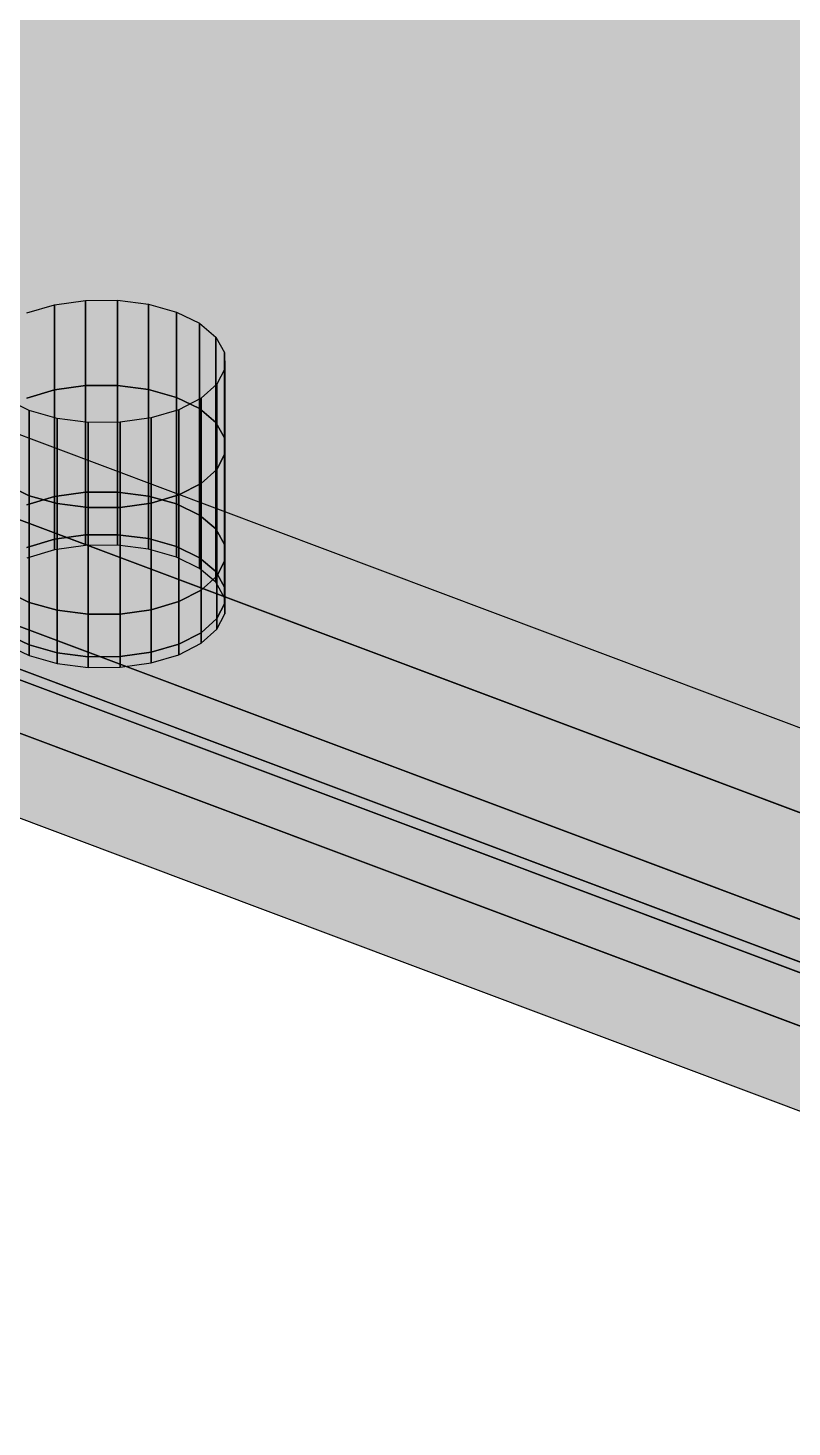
# Model space of a CAD drawing. Header units: millimetres. Extents: x 50 to 612415, y 2 to 4150.
# Drawn here: x 482381.7 to 482430.9, y 2358.4 to 2448.3 of the extents above; entities that cross this region are included whole.
import ezdxf

# ---------------------------------------------------------------- set-up
doc = ezdxf.new("R2010")
doc.units = ezdxf.units.MM
doc.layers.add('HATCH', color=8, linetype='Continuous', lineweight=9)
doc.layers.add('OUTLINE', color=7, linetype='Continuous', lineweight=25)

msp = doc.modelspace()

# ---------------------------------------------------------------- hatches: boundary and pattern name
at = {"layer": 'HATCH', "true_color": 0xccae87}
for points in [[(482299.062, 2723.722), (482298.283, 2725.114), (482394.374, 2427.428)], [(482298.283, 2725.114), (482315.568, 2446.764), (482389.491, 2430.539)], [(482298.283, 2725.114), (482389.491, 2430.539), (482391.29, 2430.032)], [(482298.283, 2725.114), (482391.29, 2430.032), (482392.766, 2429.311)], [(482298.283, 2725.114), (482392.766, 2429.311), (482393.817, 2428.422)], [(482298.283, 2725.114), (482393.817, 2428.422), (482394.374, 2427.428)], [(482299.062, 2723.722), (482394.374, 2427.428), (482641.797, 2336.092)], [(482394.374, 2421.95), (482298.283, 2719.636), (482299.062, 2718.244)], [(482389.491, 2425.06), (482315.568, 2441.286), (482298.283, 2719.636)], [(482391.29, 2424.554), (482389.491, 2425.06), (482298.283, 2719.636)], [(482392.766, 2423.832), (482391.29, 2424.554), (482298.283, 2719.636)], [(482393.817, 2422.944), (482392.766, 2423.832), (482298.283, 2719.636)], [(482394.374, 2421.95), (482393.817, 2422.944), (482298.283, 2719.636)], [(482641.797, 2330.614), (482394.374, 2421.95), (482299.062, 2718.244)], [(482663.869, 2507.865), (482315.568, 2441.286), (482389.491, 2425.06)], [(482663.869, 2507.865), (482389.491, 2425.06), (482391.29, 2424.554)], [(482663.869, 2507.865), (482391.29, 2424.554), (482392.766, 2423.832)], [(482663.869, 2507.865), (482392.766, 2423.832), (482393.817, 2422.944)], [(482663.869, 2507.865), (482393.817, 2422.944), (482394.374, 2421.95)], [(482663.869, 2507.865), (482394.396, 2420.918), (482393.884, 2419.918)], [(482663.869, 2507.865), (482393.884, 2419.918), (482641.797, 2330.614)], [(482663.869, 2507.865), (482394.374, 2421.95), (482394.396, 2420.918)], [(482663.869, 2501.017), (482068.857, 2467.649), (482315.568, 2434.438)], [(482315.568, 2434.438), (482068.857, 2467.649), (482663.869, 2501.017)], [(482663.869, 2501.017), (482315.568, 2434.438), (482389.491, 2418.212)], [(482389.491, 2418.212), (482315.568, 2434.438), (482663.869, 2501.017)], [(482663.869, 2501.017), (482389.491, 2418.212), (482391.29, 2417.706)], [(482391.29, 2417.706), (482389.491, 2418.212), (482663.869, 2501.017)], [(482663.869, 2501.017), (482391.29, 2417.706), (482392.766, 2416.984)], [(482392.766, 2416.984), (482391.29, 2417.706), (482663.869, 2501.017)], [(482663.869, 2501.017), (482392.766, 2416.984), (482393.817, 2416.096)], [(482393.817, 2416.096), (482392.766, 2416.984), (482663.869, 2501.017)], [(482663.869, 2501.017), (482393.817, 2416.096), (482394.374, 2415.102)], [(482394.374, 2415.102), (482393.817, 2416.096), (482663.869, 2501.017)], [(482663.869, 2501.017), (482394.396, 2414.07), (482393.884, 2413.07)], [(482393.884, 2413.07), (482394.396, 2414.07), (482663.869, 2501.017)], [(482663.869, 2501.017), (482393.884, 2413.07), (482641.797, 2323.766)], [(482641.797, 2323.766), (482393.884, 2413.07), (482663.869, 2501.017)], [(482663.869, 2501.017), (482394.374, 2415.102), (482394.396, 2414.07)], [(482394.396, 2414.07), (482394.374, 2415.102), (482663.869, 2501.017)], [(482664.381, 2499.278), (482068.857, 2464.91), (482315.568, 2431.699)], [(482664.381, 2498.593), (482068.857, 2464.225), (482315.568, 2431.014)], [(482315.568, 2431.014), (482068.857, 2464.225), (482664.381, 2498.593)], [(482664.381, 2499.278), (482315.568, 2431.699), (482389.491, 2415.473)], [(482663.869, 2497.593), (482664.381, 2498.593), (482315.568, 2431.014)], [(482389.491, 2414.788), (482315.568, 2431.014), (482664.381, 2498.593)], [(482664.381, 2499.278), (482389.491, 2415.473), (482391.29, 2414.967)], [(482391.29, 2414.282), (482389.491, 2414.788), (482664.381, 2498.593)], [(482664.381, 2499.278), (482391.29, 2414.967), (482392.766, 2414.245)], [(482392.766, 2413.56), (482391.29, 2414.282), (482664.381, 2498.593)], [(482664.381, 2499.278), (482392.766, 2414.245), (482393.817, 2413.357)], [(482393.817, 2412.672), (482392.766, 2413.56), (482664.381, 2498.593)], [(482664.381, 2499.278), (482393.817, 2413.357), (482394.374, 2412.363)], [(482394.374, 2411.678), (482393.817, 2412.672), (482664.381, 2498.593)], [(482663.869, 2498.278), (482664.381, 2499.278), (482393.884, 2410.331)], [(482664.381, 2499.278), (482394.396, 2411.331), (482393.884, 2410.331)], [(482393.884, 2409.646), (482664.381, 2498.593), (482663.869, 2497.593)], [(482393.884, 2409.646), (482394.396, 2410.646), (482664.381, 2498.593)], [(482664.381, 2499.278), (482394.374, 2412.363), (482394.396, 2411.331)], [(482394.396, 2410.646), (482394.374, 2411.678), (482664.381, 2498.593)], [(482315.568, 2431.699), (482068.857, 2464.91), (482663.869, 2498.278)], [(482389.491, 2415.473), (482315.568, 2431.699), (482663.869, 2498.278)], [(482391.29, 2414.967), (482389.491, 2415.473), (482663.869, 2498.278)], [(482392.766, 2414.245), (482391.29, 2414.967), (482663.869, 2498.278)], [(482393.817, 2413.357), (482392.766, 2414.245), (482663.869, 2498.278)], [(482394.374, 2412.363), (482393.817, 2413.357), (482663.869, 2498.278)], [(482393.884, 2410.331), (482394.396, 2411.331), (482663.869, 2498.278)], [(482663.869, 2498.278), (482393.884, 2410.331), (482641.797, 2321.026)], [(482641.797, 2321.026), (482393.884, 2410.331), (482663.869, 2498.278)], [(482394.396, 2411.331), (482394.374, 2412.363), (482663.869, 2498.278)], [(482663.891, 2496.561), (482663.869, 2497.593), (482315.568, 2431.014)], [(482641.797, 2320.342), (482393.884, 2409.646), (482663.869, 2497.593)], [(482663.891, 2496.561), (482315.568, 2431.014), (482695.125, 2288.68)], [(482664.381, 2495.169), (482068.857, 2460.801), (482315.568, 2427.59)], [(482315.568, 2427.59), (482068.857, 2460.801), (482664.381, 2495.169)], [(482663.869, 2494.169), (482664.381, 2495.169), (482315.568, 2427.59)], [(482315.568, 2427.59), (482664.381, 2495.169), (482663.869, 2494.169)], [(482663.891, 2493.137), (482663.869, 2494.169), (482315.568, 2427.59)], [(482315.568, 2427.59), (482663.869, 2494.169), (482663.891, 2493.137)], [(482663.891, 2493.137), (482315.568, 2427.59), (482695.125, 2285.256)], [(482695.125, 2285.256), (482315.568, 2427.59), (482663.891, 2493.137)], [(482315.568, 2422.112), (482068.857, 2455.323), (482664.381, 2489.69)], [(482315.568, 2422.112), (482664.381, 2489.69), (482663.869, 2488.691)], [(482315.568, 2422.112), (482663.869, 2488.691), (482663.891, 2487.659)], [(482695.125, 2279.778), (482315.568, 2422.112), (482663.891, 2487.659)], [(482315.568, 2446.764), (482385.427, 2430.783), (482387.491, 2430.795)], [(482315.568, 2446.764), (482387.491, 2430.795), (482389.491, 2430.539)], [(482315.568, 2446.764), (482383.439, 2430.505), (482385.427, 2430.783)], [(482315.568, 2446.764), (482381.663, 2429.979), (482383.439, 2430.505)], [(482381.801, 2423.706), (482380.325, 2424.428), (482315.568, 2446.764)], [(482381.801, 2423.706), (482315.568, 2446.764), (482695.125, 2304.431)], [(482387.491, 2425.316), (482385.427, 2425.305), (482315.568, 2441.286)], [(482315.568, 2441.286), (482385.427, 2425.305), (482387.491, 2425.316)], [(482315.568, 2441.286), (482387.491, 2425.316), (482389.491, 2425.06)], [(482389.491, 2425.06), (482387.491, 2425.316), (482315.568, 2441.286)], [(482315.568, 2441.286), (482383.439, 2425.027), (482385.427, 2425.305)], [(482385.427, 2425.305), (482383.439, 2425.027), (482315.568, 2441.286)], [(482315.568, 2441.286), (482381.663, 2424.501), (482383.439, 2425.027)], [(482383.439, 2425.027), (482381.663, 2424.501), (482315.568, 2441.286)], [(482381.801, 2418.228), (482380.325, 2418.95), (482315.568, 2441.286)], [(482315.568, 2441.286), (482380.325, 2418.95), (482381.801, 2418.228)], [(482381.801, 2418.228), (482315.568, 2441.286), (482695.125, 2298.952)], [(482695.125, 2298.952), (482315.568, 2441.286), (482381.801, 2418.228)], [(482387.491, 2418.468), (482385.427, 2418.457), (482315.568, 2434.438)], [(482315.568, 2434.438), (482385.427, 2418.457), (482387.491, 2418.468)], [(482315.568, 2434.438), (482387.491, 2418.468), (482389.491, 2418.212)], [(482389.491, 2418.212), (482387.491, 2418.468), (482315.568, 2434.438)], [(482315.568, 2434.438), (482383.439, 2418.179), (482385.427, 2418.457)], [(482385.427, 2418.457), (482383.439, 2418.179), (482315.568, 2434.438)], [(482315.568, 2434.438), (482381.663, 2417.653), (482383.439, 2418.179)], [(482383.439, 2418.179), (482381.663, 2417.653), (482315.568, 2434.438)], [(482315.568, 2434.438), (482380.325, 2412.102), (482381.801, 2411.38)], [(482381.801, 2411.38), (482380.325, 2412.102), (482315.568, 2434.438)], [(482381.801, 2411.38), (482315.568, 2434.438), (482695.125, 2292.104)], [(482695.125, 2292.104), (482315.568, 2434.438), (482381.801, 2411.38)], [(482387.491, 2415.729), (482385.427, 2415.718), (482315.568, 2431.699)], [(482315.568, 2431.699), (482385.427, 2415.718), (482387.491, 2415.729)], [(482315.568, 2431.699), (482387.491, 2415.729), (482389.491, 2415.473)], [(482389.491, 2415.473), (482387.491, 2415.729), (482315.568, 2431.699)], [(482315.568, 2431.699), (482383.439, 2415.44), (482385.427, 2415.718)], [(482385.427, 2415.718), (482383.439, 2415.44), (482315.568, 2431.699)], [(482315.568, 2431.699), (482381.663, 2414.914), (482383.439, 2415.44)], [(482383.439, 2415.44), (482381.663, 2414.914), (482315.568, 2431.699)], [(482315.568, 2431.699), (482380.325, 2409.362), (482381.801, 2408.641)], [(482381.801, 2408.641), (482380.325, 2409.362), (482315.568, 2431.699)], [(482381.801, 2408.641), (482315.568, 2431.699), (482695.125, 2289.365)], [(482695.125, 2289.365), (482315.568, 2431.699), (482381.801, 2408.641)], [(482387.491, 2415.044), (482385.427, 2415.033), (482315.568, 2431.014)], [(482389.491, 2414.788), (482387.491, 2415.044), (482315.568, 2431.014)], [(482385.427, 2415.033), (482383.439, 2414.755), (482315.568, 2431.014)], [(482383.439, 2414.755), (482381.663, 2414.229), (482315.568, 2431.014)], [(482315.568, 2431.014), (482380.325, 2408.678), (482381.801, 2407.956)], [(482695.125, 2288.68), (482315.568, 2431.014), (482381.801, 2407.956)], [(482394.374, 2427.428), (482394.396, 2426.396), (482641.797, 2336.092)], [(482394.396, 2426.396), (482393.884, 2425.397), (482641.797, 2336.092)], [(482393.884, 2425.397), (482392.872, 2424.497), (482630.727, 2335.301)], [(482393.884, 2425.397), (482635.935, 2336.843), (482637.999, 2336.854)], [(482393.884, 2425.397), (482637.999, 2336.854), (482639.999, 2336.598)], [(482393.884, 2425.397), (482633.947, 2336.565), (482635.935, 2336.843)], [(482393.884, 2425.397), (482639.999, 2336.598), (482641.797, 2336.092)], [(482393.884, 2425.397), (482632.171, 2336.039), (482633.947, 2336.565)], [(482393.884, 2425.397), (482630.727, 2335.301), (482632.171, 2336.039)], [(482629.715, 2334.402), (482392.872, 2424.497), (482391.428, 2423.759)], [(482629.715, 2334.402), (482630.727, 2335.301), (482392.872, 2424.497)], [(482629.715, 2334.402), (482383.6, 2423.2), (482381.801, 2423.706)], [(482629.202, 2333.402), (482629.715, 2334.402), (482381.801, 2423.706)], [(482629.225, 2332.37), (482629.202, 2333.402), (482381.801, 2423.706)], [(482629.781, 2331.376), (482629.225, 2332.37), (482381.801, 2423.706)], [(482630.833, 2330.488), (482629.781, 2331.376), (482381.801, 2423.706)], [(482632.309, 2329.766), (482630.833, 2330.488), (482381.801, 2423.706)], [(482381.801, 2423.706), (482695.125, 2304.431), (483327.72, 2067.208)], [(482632.309, 2329.766), (482381.801, 2423.706), (483707.276, 1924.874)], [(482381.801, 2423.706), (483327.72, 2067.208), (483707.276, 1924.874)], [(482629.715, 2334.402), (482385.6, 2422.944), (482383.6, 2423.2)], [(482629.715, 2334.402), (482389.652, 2423.233), (482387.664, 2422.955)], [(482629.715, 2334.402), (482391.428, 2423.759), (482389.652, 2423.233)], [(482629.715, 2334.402), (482387.664, 2422.955), (482385.6, 2422.944)], [(482641.797, 2330.614), (482394.396, 2420.918), (482394.374, 2421.95)], [(482641.797, 2330.614), (482393.884, 2419.918), (482394.396, 2420.918)], [(482393.884, 2419.918), (482392.872, 2419.019), (482630.727, 2329.823)], [(482630.727, 2329.823), (482392.872, 2419.019), (482393.884, 2419.918)], [(482637.999, 2331.376), (482635.935, 2331.365), (482393.884, 2419.918)], [(482393.884, 2419.918), (482635.935, 2331.365), (482637.999, 2331.376)], [(482639.999, 2331.12), (482637.999, 2331.376), (482393.884, 2419.918)], [(482393.884, 2419.918), (482637.999, 2331.376), (482639.999, 2331.12)], [(482635.935, 2331.365), (482633.947, 2331.087), (482393.884, 2419.918)], [(482393.884, 2419.918), (482633.947, 2331.087), (482635.935, 2331.365)], [(482641.797, 2330.614), (482639.999, 2331.12), (482393.884, 2419.918)], [(482393.884, 2419.918), (482639.999, 2331.12), (482641.797, 2330.614)], [(482393.884, 2419.918), (482632.171, 2330.561), (482633.947, 2331.087)], [(482633.947, 2331.087), (482632.171, 2330.561), (482393.884, 2419.918)], [(482393.884, 2419.918), (482630.727, 2329.823), (482632.171, 2330.561)], [(482632.171, 2330.561), (482630.727, 2329.823), (482393.884, 2419.918)], [(482629.715, 2328.923), (482392.872, 2419.019), (482391.428, 2418.281)], [(482391.428, 2418.281), (482392.872, 2419.019), (482629.715, 2328.923)], [(482629.715, 2328.923), (482630.727, 2329.823), (482392.872, 2419.019)], [(482392.872, 2419.019), (482630.727, 2329.823), (482629.715, 2328.923)], [(482629.715, 2328.923), (482383.6, 2417.722), (482381.801, 2418.228)], [(482381.801, 2418.228), (482383.6, 2417.722), (482629.715, 2328.923)], [(482629.202, 2327.924), (482629.715, 2328.923), (482381.801, 2418.228)], [(482381.801, 2418.228), (482629.715, 2328.923), (482629.202, 2327.924)], [(482629.225, 2326.892), (482629.202, 2327.924), (482381.801, 2418.228)], [(482381.801, 2418.228), (482629.202, 2327.924), (482629.225, 2326.892)], [(482629.781, 2325.898), (482629.225, 2326.892), (482381.801, 2418.228)], [(482381.801, 2418.228), (482629.225, 2326.892), (482629.781, 2325.898)], [(482630.833, 2325.009), (482629.781, 2325.898), (482381.801, 2418.228)], [(482381.801, 2418.228), (482629.781, 2325.898), (482630.833, 2325.009)], [(482632.309, 2324.288), (482630.833, 2325.009), (482381.801, 2418.228)], [(482381.801, 2418.228), (482630.833, 2325.009), (482632.309, 2324.288)], [(482381.801, 2418.228), (482695.125, 2298.952), (483327.72, 2061.729)], [(483327.72, 2061.729), (482695.125, 2298.952), (482381.801, 2418.228)], [(482632.309, 2324.288), (482381.801, 2418.228), (483707.276, 1919.396)], [(483707.276, 1919.396), (482381.801, 2418.228), (482632.309, 2324.288)], [(482381.801, 2418.228), (483327.72, 2061.729), (483707.276, 1919.396)], [(483707.276, 1919.396), (483327.72, 2061.729), (482381.801, 2418.228)], [(482629.715, 2328.923), (482385.6, 2417.466), (482383.6, 2417.722)], [(482383.6, 2417.722), (482385.6, 2417.466), (482629.715, 2328.923)], [(482387.664, 2417.477), (482389.652, 2417.755), (482629.715, 2328.923)], [(482629.715, 2328.923), (482389.652, 2417.755), (482387.664, 2417.477)], [(482629.715, 2328.923), (482391.428, 2418.281), (482389.652, 2417.755)], [(482389.652, 2417.755), (482391.428, 2418.281), (482629.715, 2328.923)], [(482629.715, 2328.923), (482387.664, 2417.477), (482385.6, 2417.466)], [(482385.6, 2417.466), (482387.664, 2417.477), (482629.715, 2328.923)], [(482393.884, 2413.07), (482392.872, 2412.171), (482630.727, 2322.975)], [(482630.727, 2322.975), (482392.872, 2412.171), (482393.884, 2413.07)], [(482637.999, 2324.528), (482635.935, 2324.517), (482393.884, 2413.07)], [(482393.884, 2413.07), (482635.935, 2324.517), (482637.999, 2324.528)], [(482639.999, 2324.272), (482637.999, 2324.528), (482393.884, 2413.07)], [(482393.884, 2413.07), (482637.999, 2324.528), (482639.999, 2324.272)], [(482635.935, 2324.517), (482633.947, 2324.239), (482393.884, 2413.07)], [(482393.884, 2413.07), (482633.947, 2324.239), (482635.935, 2324.517)], [(482641.797, 2323.766), (482639.999, 2324.272), (482393.884, 2413.07)], [(482393.884, 2413.07), (482639.999, 2324.272), (482641.797, 2323.766)], [(482393.884, 2413.07), (482632.171, 2323.713), (482633.947, 2324.239)], [(482633.947, 2324.239), (482632.171, 2323.713), (482393.884, 2413.07)], [(482393.884, 2413.07), (482630.727, 2322.975), (482632.171, 2323.713)], [(482632.171, 2323.713), (482630.727, 2322.975), (482393.884, 2413.07)], [(482629.715, 2322.075), (482383.6, 2410.874), (482381.801, 2411.38)], [(482381.801, 2411.38), (482383.6, 2410.874), (482629.715, 2322.075)], [(482629.202, 2321.076), (482629.715, 2322.075), (482381.801, 2411.38)], [(482381.801, 2411.38), (482629.715, 2322.075), (482629.202, 2321.076)], [(482629.225, 2320.043), (482629.202, 2321.076), (482381.801, 2411.38)], [(482381.801, 2411.38), (482629.202, 2321.076), (482629.225, 2320.043)], [(482629.781, 2319.05), (482629.225, 2320.043), (482381.801, 2411.38)], [(482381.801, 2411.38), (482629.225, 2320.043), (482629.781, 2319.05)], [(482630.833, 2318.161), (482629.781, 2319.05), (482381.801, 2411.38)], [(482381.801, 2411.38), (482629.781, 2319.05), (482630.833, 2318.161)], [(482632.309, 2317.44), (482630.833, 2318.161), (482381.801, 2411.38)], [(482381.801, 2411.38), (482630.833, 2318.161), (482632.309, 2317.44)], [(482381.801, 2411.38), (482695.125, 2292.104), (483327.72, 2054.881)], [(483327.72, 2054.881), (482695.125, 2292.104), (482381.801, 2411.38)], [(482632.309, 2317.44), (482381.801, 2411.38), (483707.276, 1912.548)], [(483707.276, 1912.548), (482381.801, 2411.38), (482632.309, 2317.44)], [(482381.801, 2411.38), (483327.72, 2054.881), (483707.276, 1912.548)], [(483707.276, 1912.548), (483327.72, 2054.881), (482381.801, 2411.38)], [(482629.715, 2322.075), (482391.428, 2411.433), (482389.652, 2410.907)], [(482389.652, 2410.907), (482391.428, 2411.433), (482629.715, 2322.075)], [(482629.715, 2322.075), (482392.872, 2412.171), (482391.428, 2411.433)], [(482391.428, 2411.433), (482392.872, 2412.171), (482629.715, 2322.075)], [(482629.715, 2322.075), (482630.727, 2322.975), (482392.872, 2412.171)], [(482392.872, 2412.171), (482630.727, 2322.975), (482629.715, 2322.075)], [(482629.715, 2322.075), (482385.6, 2410.618), (482383.6, 2410.874)], [(482383.6, 2410.874), (482385.6, 2410.618), (482629.715, 2322.075)], [(482629.715, 2322.075), (482387.664, 2410.629), (482385.6, 2410.618)], [(482385.6, 2410.618), (482387.664, 2410.629), (482629.715, 2322.075)], [(482387.664, 2410.629), (482389.652, 2410.907), (482629.715, 2322.075)], [(482629.715, 2322.075), (482389.652, 2410.907), (482387.664, 2410.629)], [(482393.884, 2410.331), (482392.872, 2409.431), (482630.727, 2320.236)], [(482630.727, 2320.236), (482392.872, 2409.431), (482393.884, 2410.331)], [(482630.727, 2319.551), (482392.872, 2408.747), (482393.884, 2409.646)], [(482637.999, 2321.789), (482635.935, 2321.777), (482393.884, 2410.331)], [(482393.884, 2410.331), (482635.935, 2321.777), (482637.999, 2321.789)], [(482639.999, 2321.533), (482637.999, 2321.789), (482393.884, 2410.331)], [(482393.884, 2410.331), (482637.999, 2321.789), (482639.999, 2321.533)], [(482635.935, 2321.777), (482633.947, 2321.499), (482393.884, 2410.331)], [(482393.884, 2410.331), (482633.947, 2321.499), (482635.935, 2321.777)], [(482641.797, 2321.026), (482639.999, 2321.533), (482393.884, 2410.331)], [(482393.884, 2410.331), (482639.999, 2321.533), (482641.797, 2321.026)], [(482393.884, 2410.331), (482632.171, 2320.973), (482633.947, 2321.499)], [(482633.947, 2321.499), (482632.171, 2320.973), (482393.884, 2410.331)], [(482393.884, 2410.331), (482630.727, 2320.236), (482632.171, 2320.973)], [(482632.171, 2320.973), (482630.727, 2320.236), (482393.884, 2410.331)], [(482637.999, 2321.104), (482635.935, 2321.093), (482393.884, 2409.646)], [(482639.999, 2320.848), (482637.999, 2321.104), (482393.884, 2409.646)], [(482635.935, 2321.093), (482633.947, 2320.814), (482393.884, 2409.646)], [(482641.797, 2320.342), (482639.999, 2320.848), (482393.884, 2409.646)], [(482633.947, 2320.814), (482632.171, 2320.289), (482393.884, 2409.646)], [(482632.171, 2320.289), (482630.727, 2319.551), (482393.884, 2409.646)], [(482629.715, 2319.336), (482391.428, 2408.694), (482389.652, 2408.168)], [(482389.652, 2408.168), (482391.428, 2408.694), (482629.715, 2319.336)], [(482629.715, 2319.336), (482392.872, 2409.431), (482391.428, 2408.694)], [(482391.428, 2408.694), (482392.872, 2409.431), (482629.715, 2319.336)], [(482391.428, 2408.009), (482392.872, 2408.747), (482629.715, 2318.651)], [(482629.715, 2319.336), (482630.727, 2320.236), (482392.872, 2409.431)], [(482392.872, 2409.431), (482630.727, 2320.236), (482629.715, 2319.336)], [(482392.872, 2408.747), (482630.727, 2319.551), (482629.715, 2318.651)], [(482629.715, 2319.336), (482383.6, 2408.134), (482381.801, 2408.641)], [(482381.801, 2408.641), (482383.6, 2408.134), (482629.715, 2319.336)], [(482629.202, 2318.336), (482629.715, 2319.336), (482381.801, 2408.641)], [(482381.801, 2408.641), (482629.715, 2319.336), (482629.202, 2318.336)], [(482629.225, 2317.304), (482629.202, 2318.336), (482381.801, 2408.641)], [(482381.801, 2408.641), (482629.202, 2318.336), (482629.225, 2317.304)], [(482629.781, 2316.31), (482629.225, 2317.304), (482381.801, 2408.641)], [(482381.801, 2408.641), (482629.225, 2317.304), (482629.781, 2316.31)], [(482630.833, 2315.422), (482629.781, 2316.31), (482381.801, 2408.641)], [(482381.801, 2408.641), (482629.781, 2316.31), (482630.833, 2315.422)], [(482632.309, 2314.7), (482630.833, 2315.422), (482381.801, 2408.641)], [(482381.801, 2408.641), (482630.833, 2315.422), (482632.309, 2314.7)], [(482381.801, 2408.641), (482695.125, 2289.365), (483327.72, 2052.142)], [(483327.72, 2052.142), (482695.125, 2289.365), (482381.801, 2408.641)], [(482632.309, 2314.7), (482381.801, 2408.641), (483707.276, 1909.808)], [(483707.276, 1909.808), (482381.801, 2408.641), (482632.309, 2314.7)], [(482381.801, 2408.641), (483327.72, 2052.142), (483707.276, 1909.808)], [(483707.276, 1909.808), (483327.72, 2052.142), (482381.801, 2408.641)], [(482381.801, 2407.956), (482383.6, 2407.45), (482629.715, 2318.651)], [(482381.801, 2407.956), (482629.715, 2318.651), (482629.202, 2317.652)], [(482381.801, 2407.956), (482629.202, 2317.652), (482629.225, 2316.619)], [(482381.801, 2407.956), (482629.225, 2316.619), (482629.781, 2315.625)], [(482381.801, 2407.956), (482629.781, 2315.625), (482630.833, 2314.737)], [(482381.801, 2407.956), (482630.833, 2314.737), (482632.309, 2314.016)], [(483327.72, 2051.457), (482695.125, 2288.68), (482381.801, 2407.956)], [(483707.276, 1909.123), (482381.801, 2407.956), (482632.309, 2314.016)], [(483707.276, 1909.123), (483327.72, 2051.457), (482381.801, 2407.956)], [(482629.715, 2319.336), (482385.6, 2407.878), (482383.6, 2408.134)], [(482383.6, 2408.134), (482385.6, 2407.878), (482629.715, 2319.336)], [(482629.715, 2319.336), (482387.664, 2407.89), (482385.6, 2407.878)], [(482385.6, 2407.878), (482387.664, 2407.89), (482629.715, 2319.336)], [(482387.664, 2407.89), (482389.652, 2408.168), (482629.715, 2319.336)], [(482629.715, 2319.336), (482389.652, 2408.168), (482387.664, 2407.89)], [(482389.652, 2407.483), (482391.428, 2408.009), (482629.715, 2318.651)], [(482383.6, 2407.45), (482385.6, 2407.194), (482629.715, 2318.651)], [(482385.6, 2407.194), (482387.664, 2407.205), (482629.715, 2318.651)], [(482387.664, 2407.205), (482389.652, 2407.483), (482629.715, 2318.651)]]:
    msp.add_hatch(color=43, dxfattribs=at).paths.add_polyline_path(points)
at = {"layer": 'HATCH', "true_color": 0xc0a47f}
for points in [[(482695.125, 2298.952), (482315.568, 2441.286), (482315.568, 2446.764), (482695.125, 2304.431)], [(482695.125, 2292.104), (482315.568, 2434.438), (482315.568, 2441.286), (482695.125, 2298.952)], [(482695.125, 2289.365), (482315.568, 2431.699), (482315.568, 2434.438), (482695.125, 2292.104)], [(482695.125, 2288.68), (482315.568, 2431.014), (482315.568, 2431.699), (482695.125, 2289.365)], [(482695.125, 2285.256), (482315.568, 2427.59), (482315.568, 2431.014), (482695.125, 2288.68)], [(482695.125, 2279.778), (482315.568, 2422.112), (482315.568, 2427.59), (482695.125, 2285.256)]]:
    msp.add_hatch(color=33, dxfattribs=at).paths.add_polyline_path(points)
at = {"layer": 'HATCH', "true_color": 0xc0a480}
for points in [[(482383.439, 2425.027), (482381.663, 2424.501), (482381.663, 2429.979), (482383.439, 2430.505)], [(482383.439, 2418.179), (482381.663, 2417.653), (482381.663, 2424.501), (482383.439, 2425.027)], [(482389.652, 2417.755), (482391.428, 2418.281), (482391.428, 2423.759), (482389.652, 2423.233)], [(482383.439, 2415.44), (482381.663, 2414.914), (482381.663, 2417.653), (482383.439, 2418.179)], [(482389.652, 2410.907), (482391.428, 2411.433), (482391.428, 2418.281), (482389.652, 2417.755)], [(482383.439, 2414.755), (482381.663, 2414.229), (482381.663, 2414.914), (482383.439, 2415.44)], [(482389.652, 2408.168), (482391.428, 2408.694), (482391.428, 2411.433), (482389.652, 2410.907)], [(482389.652, 2407.483), (482391.428, 2408.009), (482391.428, 2408.694), (482389.652, 2408.168)]]:
    msp.add_hatch(color=33, dxfattribs=at).paths.add_polyline_path(points)
at = {"layer": 'HATCH', "true_color": 0xc2a680}
for points in [[(482385.427, 2425.305), (482383.439, 2425.027), (482383.439, 2430.505), (482385.427, 2430.783)], [(482389.491, 2425.06), (482387.491, 2425.316), (482387.491, 2430.795), (482389.491, 2430.539)], [(482385.427, 2418.457), (482383.439, 2418.179), (482383.439, 2425.027), (482385.427, 2425.305)], [(482389.491, 2418.212), (482387.491, 2418.468), (482387.491, 2425.316), (482389.491, 2425.06)], [(482383.6, 2417.722), (482385.6, 2417.466), (482385.6, 2422.944), (482383.6, 2423.2)], [(482387.664, 2417.477), (482389.652, 2417.755), (482389.652, 2423.233), (482387.664, 2422.955)], [(482385.427, 2415.718), (482383.439, 2415.44), (482383.439, 2418.179), (482385.427, 2418.457)], [(482383.6, 2410.874), (482385.6, 2410.618), (482385.6, 2417.466), (482383.6, 2417.722)], [(482389.491, 2415.473), (482387.491, 2415.729), (482387.491, 2418.468), (482389.491, 2418.212)], [(482387.664, 2410.629), (482389.652, 2410.907), (482389.652, 2417.755), (482387.664, 2417.477)], [(482385.427, 2415.033), (482383.439, 2414.755), (482383.439, 2415.44), (482385.427, 2415.718)], [(482389.491, 2414.788), (482387.491, 2415.044), (482387.491, 2415.729), (482389.491, 2415.473)], [(482383.6, 2408.134), (482385.6, 2407.878), (482385.6, 2410.618), (482383.6, 2410.874)], [(482387.664, 2407.89), (482389.652, 2408.168), (482389.652, 2410.907), (482387.664, 2410.629)], [(482383.6, 2407.45), (482385.6, 2407.194), (482385.6, 2407.878), (482383.6, 2408.134)], [(482387.664, 2407.205), (482389.652, 2407.483), (482389.652, 2408.168), (482387.664, 2407.89)]]:
    msp.add_hatch(color=43, dxfattribs=at).paths.add_polyline_path(points)
at = {"layer": 'HATCH', "true_color": 0xc2a681}
for points in [[(482387.491, 2425.316), (482385.427, 2425.305), (482385.427, 2430.783), (482387.491, 2430.795)], [(482387.491, 2418.468), (482385.427, 2418.457), (482385.427, 2425.305), (482387.491, 2425.316)], [(482385.6, 2417.466), (482387.664, 2417.477), (482387.664, 2422.955), (482385.6, 2422.944)], [(482387.491, 2415.729), (482385.427, 2415.718), (482385.427, 2418.457), (482387.491, 2418.468)], [(482385.6, 2410.618), (482387.664, 2410.629), (482387.664, 2417.477), (482385.6, 2417.466)], [(482387.491, 2415.044), (482385.427, 2415.033), (482385.427, 2415.718), (482387.491, 2415.729)], [(482385.6, 2407.878), (482387.664, 2407.89), (482387.664, 2410.629), (482385.6, 2410.618)], [(482385.6, 2407.194), (482387.664, 2407.205), (482387.664, 2407.89), (482385.6, 2407.878)]]:
    msp.add_hatch(color=43, dxfattribs=at).paths.add_polyline_path(points)
at = {"layer": 'HATCH', "true_color": 0xc1a580}
for points in [[(482391.29, 2424.554), (482389.491, 2425.06), (482389.491, 2430.539), (482391.29, 2430.032)], [(482391.29, 2417.706), (482389.491, 2418.212), (482389.491, 2425.06), (482391.29, 2424.554)], [(482381.801, 2418.228), (482383.6, 2417.722), (482383.6, 2423.2), (482381.801, 2423.706)], [(482381.801, 2411.38), (482383.6, 2410.874), (482383.6, 2417.722), (482381.801, 2418.228)], [(482391.29, 2414.967), (482389.491, 2415.473), (482389.491, 2418.212), (482391.29, 2417.706)], [(482391.29, 2414.282), (482389.491, 2414.788), (482389.491, 2415.473), (482391.29, 2414.967)], [(482381.801, 2408.641), (482383.6, 2408.134), (482383.6, 2410.874), (482381.801, 2411.38)], [(482381.801, 2407.956), (482383.6, 2407.45), (482383.6, 2408.134), (482381.801, 2408.641)]]:
    msp.add_hatch(color=33, dxfattribs=at).paths.add_polyline_path(points)
at = {"layer": 'HATCH', "true_color": 0xbfa37e}
for points in [[(482392.766, 2423.832), (482391.29, 2424.554), (482391.29, 2430.032), (482392.766, 2429.311)], [(482380.325, 2418.95), (482381.801, 2418.228), (482381.801, 2423.706), (482380.325, 2424.428)], [(482392.766, 2416.984), (482391.29, 2417.706), (482391.29, 2424.554), (482392.766, 2423.832)], [(482380.325, 2412.102), (482381.801, 2411.38), (482381.801, 2418.228), (482380.325, 2418.95)], [(482392.766, 2414.245), (482391.29, 2414.967), (482391.29, 2417.706), (482392.766, 2416.984)], [(482392.766, 2413.56), (482391.29, 2414.282), (482391.29, 2414.967), (482392.766, 2414.245)], [(482380.325, 2409.362), (482381.801, 2408.641), (482381.801, 2411.38), (482380.325, 2412.102)], [(482380.325, 2408.678), (482381.801, 2407.956), (482381.801, 2408.641), (482380.325, 2409.362)]]:
    msp.add_hatch(color=33, dxfattribs=at).paths.add_polyline_path(points)
at = {"layer": 'HATCH', "true_color": 0xbca17d}
for points in [[(482393.817, 2422.944), (482392.766, 2423.832), (482392.766, 2429.311), (482393.817, 2428.422)], [(482393.817, 2416.096), (482392.766, 2416.984), (482392.766, 2423.832), (482393.817, 2422.944)], [(482393.817, 2413.357), (482392.766, 2414.245), (482392.766, 2416.984), (482393.817, 2416.096)], [(482393.817, 2412.672), (482392.766, 2413.56), (482392.766, 2414.245), (482393.817, 2413.357)]]:
    msp.add_hatch(color=33, dxfattribs=at).paths.add_polyline_path(points)
at = {"layer": 'HATCH', "true_color": 0xb99e7a}
for points in [[(482394.374, 2421.95), (482393.817, 2422.944), (482393.817, 2428.422), (482394.374, 2427.428)], [(482393.884, 2419.918), (482394.396, 2420.918), (482394.396, 2426.396), (482393.884, 2425.397)], [(482394.374, 2415.102), (482393.817, 2416.096), (482393.817, 2422.944), (482394.374, 2421.95)], [(482393.884, 2413.07), (482394.396, 2414.07), (482394.396, 2420.918), (482393.884, 2419.918)], [(482394.374, 2412.363), (482393.817, 2413.357), (482393.817, 2416.096), (482394.374, 2415.102)], [(482393.884, 2410.331), (482394.396, 2411.331), (482394.396, 2414.07), (482393.884, 2413.07)], [(482394.374, 2411.678), (482393.817, 2412.672), (482393.817, 2413.357), (482394.374, 2412.363)], [(482393.884, 2409.646), (482394.396, 2410.646), (482394.396, 2411.331), (482393.884, 2410.331)]]:
    msp.add_hatch(color=33, dxfattribs=at).paths.add_polyline_path(points)
at = {"layer": 'HATCH', "true_color": 0xb69b78}
for points in [[(482394.396, 2420.918), (482394.374, 2421.95), (482394.374, 2427.428), (482394.396, 2426.396)], [(482394.396, 2414.07), (482394.374, 2415.102), (482394.374, 2421.95), (482394.396, 2420.918)], [(482394.396, 2411.331), (482394.374, 2412.363), (482394.374, 2415.102), (482394.396, 2414.07)], [(482394.396, 2410.646), (482394.374, 2411.678), (482394.374, 2412.363), (482394.396, 2411.331)]]:
    msp.add_hatch(color=33, dxfattribs=at).paths.add_polyline_path(points)
at = {"layer": 'HATCH', "true_color": 0xbca07c}
for points in [[(482392.872, 2419.019), (482393.884, 2419.918), (482393.884, 2425.397), (482392.872, 2424.497)], [(482392.872, 2412.171), (482393.884, 2413.07), (482393.884, 2419.918), (482392.872, 2419.019)], [(482392.872, 2409.431), (482393.884, 2410.331), (482393.884, 2413.07), (482392.872, 2412.171)], [(482392.872, 2408.747), (482393.884, 2409.646), (482393.884, 2410.331), (482392.872, 2409.431)]]:
    msp.add_hatch(color=33, dxfattribs=at).paths.add_polyline_path(points)
at = {"layer": 'HATCH', "true_color": 0xbea37e}
for points in [[(482391.428, 2418.281), (482392.872, 2419.019), (482392.872, 2424.497), (482391.428, 2423.759)], [(482391.428, 2411.433), (482392.872, 2412.171), (482392.872, 2419.019), (482391.428, 2418.281)], [(482391.428, 2408.694), (482392.872, 2409.431), (482392.872, 2412.171), (482391.428, 2411.433)], [(482391.428, 2408.009), (482392.872, 2408.747), (482392.872, 2409.431), (482391.428, 2408.694)]]:
    msp.add_hatch(color=33, dxfattribs=at).paths.add_polyline_path(points)

# ---------------------------------------------------------------- linework, layer by layer
at = {"layer": 'OUTLINE', "color": 139, "true_color": 0x42544a}
for p, q in [((482315.568, 2446.764), (482695.125, 2304.431)), ((482315.568, 2446.764), (482695.125, 2304.431)), ((482315.568, 2441.286), (482695.125, 2298.952)), ((482695.125, 2298.952), (482315.568, 2441.286)), ((482315.568, 2441.286), (482695.125, 2298.952)), ((482695.125, 2298.952), (482315.568, 2441.286)), ((482315.568, 2434.438), (482695.125, 2292.104)), ((482695.125, 2292.104), (482315.568, 2434.438)), ((482315.568, 2434.438), (482695.125, 2292.104)), ((482695.125, 2292.104), (482315.568, 2434.438)), ((482315.568, 2431.699), (482695.125, 2289.365)), ((482695.125, 2289.365), (482315.568, 2431.699)), ((482315.568, 2431.699), (482695.125, 2289.365)), ((482695.125, 2289.365), (482315.568, 2431.699)), ((482315.568, 2431.014), (482695.125, 2288.68)), ((482695.125, 2288.68), (482315.568, 2431.014)), ((482315.568, 2431.014), (482695.125, 2288.68)), ((482695.125, 2288.68), (482315.568, 2431.014)), ((482381.663, 2429.979), (482383.439, 2430.505)), ((482381.663, 2429.979), (482383.439, 2430.505)), ((482383.439, 2430.505), (482385.427, 2430.783)), ((482383.439, 2430.505), (482385.427, 2430.783)), ((482383.439, 2425.027), (482383.439, 2430.505)), ((482383.439, 2430.505), (482383.439, 2425.027)), ((482385.427, 2430.783), (482387.491, 2430.795)), ((482385.427, 2430.783), (482387.491, 2430.795)), ((482385.427, 2425.305), (482385.427, 2430.783)), ((482385.427, 2430.783), (482385.427, 2425.305)), ((482387.491, 2430.795), (482389.491, 2430.539)), ((482387.491, 2430.795), (482387.491, 2425.316)), ((482387.491, 2425.316), (482387.491, 2430.795)), ((482387.491, 2430.795), (482389.491, 2430.539)), ((482389.491, 2430.539), (482391.29, 2430.032)), ((482389.491, 2430.539), (482389.491, 2425.06)), ((482389.491, 2425.06), (482389.491, 2430.539)), ((482389.491, 2430.539), (482391.29, 2430.032)), ((482391.29, 2430.032), (482392.766, 2429.311)), ((482391.29, 2430.032), (482391.29, 2424.554)), ((482391.29, 2424.554), (482391.29, 2430.032)), ((482391.29, 2430.032), (482392.766, 2429.311)), ((482392.766, 2429.311), (482393.817, 2428.422)), ((482392.766, 2429.311), (482392.766, 2423.832)), ((482392.766, 2423.832), (482392.766, 2429.311)), ((482392.766, 2429.311), (482393.817, 2428.422)), ((482315.568, 2427.59), (482695.125, 2285.256)), ((482695.125, 2285.256), (482315.568, 2427.59)), ((482315.568, 2427.59), (482695.125, 2285.256)), ((482695.125, 2285.256), (482315.568, 2427.59)), ((482393.817, 2428.422), (482394.374, 2427.428)), ((482393.817, 2428.422), (482393.817, 2422.944)), ((482393.817, 2422.944), (482393.817, 2428.422)), ((482393.817, 2428.422), (482394.374, 2427.428)), ((482394.374, 2427.428), (482394.374, 2421.95)), ((482394.374, 2421.95), (482394.374, 2427.428)), ((482394.374, 2427.428), (482394.396, 2426.396)), ((482394.374, 2427.428), (482394.396, 2426.396)), ((482394.396, 2426.396), (482393.884, 2425.397)), ((482394.396, 2426.396), (482393.884, 2425.397)), ((482394.396, 2426.396), (482394.396, 2420.918)), ((482394.396, 2420.918), (482394.396, 2426.396)), ((482381.663, 2424.501), (482383.439, 2425.027)), ((482383.439, 2425.027), (482381.663, 2424.501)), ((482381.663, 2424.501), (482383.439, 2425.027)), ((482383.439, 2425.027), (482381.663, 2424.501)), ((482383.439, 2425.027), (482385.427, 2425.305)), ((482385.427, 2425.305), (482383.439, 2425.027)), ((482383.439, 2425.027), (482385.427, 2425.305)), ((482385.427, 2425.305), (482383.439, 2425.027)), ((482383.439, 2418.179), (482383.439, 2425.027)), ((482383.439, 2425.027), (482383.439, 2418.179)), ((482387.491, 2425.316), (482385.427, 2425.305)), ((482385.427, 2425.305), (482387.491, 2425.316)), ((482385.427, 2425.305), (482387.491, 2425.316)), ((482387.491, 2425.316), (482385.427, 2425.305)), ((482385.427, 2418.457), (482385.427, 2425.305)), ((482385.427, 2425.305), (482385.427, 2418.457)), ((482387.491, 2425.316), (482389.491, 2425.06)), ((482389.491, 2425.06), (482387.491, 2425.316)), ((482387.491, 2425.316), (482387.491, 2418.468)), ((482387.491, 2418.468), (482387.491, 2425.316)), ((482387.491, 2425.316), (482389.491, 2425.06)), ((482389.491, 2425.06), (482387.491, 2425.316)), ((482391.29, 2424.554), (482389.491, 2425.06)), ((482389.491, 2425.06), (482391.29, 2424.554)), ((482389.491, 2425.06), (482389.491, 2418.212)), ((482389.491, 2418.212), (482389.491, 2425.06)), ((482389.491, 2425.06), (482391.29, 2424.554)), ((482391.29, 2424.554), (482389.491, 2425.06)), ((482393.884, 2425.397), (482392.872, 2424.497)), ((482393.884, 2425.397), (482392.872, 2424.497)), ((482393.884, 2425.397), (482393.884, 2419.918)), ((482393.884, 2419.918), (482393.884, 2425.397)), ((482381.801, 2423.706), (482380.325, 2424.428)), ((482381.801, 2423.706), (482380.325, 2424.428)), ((482392.766, 2423.832), (482391.29, 2424.554)), ((482391.29, 2424.554), (482392.766, 2423.832)), ((482391.29, 2424.554), (482391.29, 2417.706)), ((482391.29, 2417.706), (482391.29, 2424.554)), ((482391.29, 2424.554), (482392.766, 2423.832)), ((482392.766, 2423.832), (482391.29, 2424.554)), ((482392.872, 2424.497), (482391.428, 2423.759)), ((482392.872, 2424.497), (482391.428, 2423.759)), ((482392.872, 2424.497), (482392.872, 2419.019)), ((482392.872, 2419.019), (482392.872, 2424.497)), ((482381.801, 2418.228), (482381.801, 2423.706)), ((482383.6, 2423.2), (482381.801, 2423.706)), ((482381.801, 2423.706), (482381.801, 2418.228)), ((482383.6, 2423.2), (482381.801, 2423.706)), ((482383.6, 2417.722), (482383.6, 2423.2)), ((482385.6, 2422.944), (482383.6, 2423.2)), ((482383.6, 2423.2), (482383.6, 2417.722)), ((482385.6, 2422.944), (482383.6, 2423.2)), ((482389.652, 2423.233), (482387.664, 2422.955)), ((482389.652, 2423.233), (482387.664, 2422.955)), ((482391.428, 2423.759), (482389.652, 2423.233)), ((482391.428, 2423.759), (482389.652, 2423.233)), ((482389.652, 2423.233), (482389.652, 2417.755)), ((482389.652, 2417.755), (482389.652, 2423.233)), ((482391.428, 2423.759), (482391.428, 2418.281)), ((482391.428, 2418.281), (482391.428, 2423.759)), ((482393.817, 2422.944), (482392.766, 2423.832)), ((482392.766, 2423.832), (482393.817, 2422.944)), ((482392.766, 2423.832), (482392.766, 2416.984)), ((482392.766, 2416.984), (482392.766, 2423.832)), ((482392.766, 2423.832), (482393.817, 2422.944)), ((482393.817, 2422.944), (482392.766, 2423.832)), ((482387.664, 2422.955), (482385.6, 2422.944)), ((482387.664, 2422.955), (482385.6, 2422.944)), ((482385.6, 2417.466), (482385.6, 2422.944)), ((482385.6, 2422.944), (482385.6, 2417.466)), ((482387.664, 2422.955), (482387.664, 2417.477)), ((482387.664, 2417.477), (482387.664, 2422.955)), ((482394.374, 2421.95), (482393.817, 2422.944)), ((482393.817, 2422.944), (482394.374, 2421.95)), ((482393.817, 2422.944), (482393.817, 2416.096)), ((482393.817, 2416.096), (482393.817, 2422.944)), ((482393.817, 2422.944), (482394.374, 2421.95)), ((482394.374, 2421.95), (482393.817, 2422.944)), ((482695.125, 2279.778), (482315.568, 2422.112)), ((482695.125, 2279.778), (482315.568, 2422.112)), ((482394.374, 2421.95), (482394.396, 2420.918)), ((482394.374, 2421.95), (482394.374, 2415.102)), ((482394.374, 2415.102), (482394.374, 2421.95)), ((482394.374, 2421.95), (482394.396, 2420.918)), ((482394.396, 2420.918), (482394.374, 2421.95)), ((482394.396, 2420.918), (482394.374, 2421.95)), ((482394.396, 2420.918), (482393.884, 2419.918)), ((482394.396, 2420.918), (482393.884, 2419.918)), ((482393.884, 2419.918), (482394.396, 2420.918)), ((482393.884, 2419.918), (482394.396, 2420.918)), ((482394.396, 2420.918), (482394.396, 2414.07)), ((482394.396, 2414.07), (482394.396, 2420.918)), ((482393.884, 2419.918), (482392.872, 2419.019)), ((482392.872, 2419.019), (482393.884, 2419.918)), ((482393.884, 2419.918), (482392.872, 2419.019)), ((482392.872, 2419.019), (482393.884, 2419.918)), ((482393.884, 2419.918), (482393.884, 2413.07)), ((482393.884, 2413.07), (482393.884, 2419.918)), ((482381.801, 2418.228), (482380.325, 2418.95)), ((482380.325, 2418.95), (482381.801, 2418.228)), ((482381.801, 2418.228), (482380.325, 2418.95)), ((482380.325, 2418.95), (482381.801, 2418.228)), ((482392.872, 2419.019), (482391.428, 2418.281)), ((482391.428, 2418.281), (482392.872, 2419.019)), ((482392.872, 2419.019), (482391.428, 2418.281)), ((482391.428, 2418.281), (482392.872, 2419.019)), ((482392.872, 2419.019), (482392.872, 2412.171)), ((482392.872, 2412.171), (482392.872, 2419.019)), ((482381.663, 2417.653), (482383.439, 2418.179)), ((482383.439, 2418.179), (482381.663, 2417.653)), ((482381.663, 2417.653), (482383.439, 2418.179)), ((482383.439, 2418.179), (482381.663, 2417.653)), ((482381.801, 2411.38), (482381.801, 2418.228)), ((482383.6, 2417.722), (482381.801, 2418.228)), ((482381.801, 2418.228), (482381.801, 2411.38)), ((482381.801, 2418.228), (482383.6, 2417.722)), ((482383.6, 2417.722), (482381.801, 2418.228)), ((482381.801, 2418.228), (482383.6, 2417.722)), ((482383.439, 2418.179), (482385.427, 2418.457)), ((482385.427, 2418.457), (482383.439, 2418.179)), ((482383.439, 2418.179), (482385.427, 2418.457)), ((482385.427, 2418.457), (482383.439, 2418.179)), ((482383.439, 2415.44), (482383.439, 2418.179)), ((482383.439, 2418.179), (482383.439, 2415.44)), ((482383.6, 2410.874), (482383.6, 2417.722)), ((482385.6, 2417.466), (482383.6, 2417.722)), ((482383.6, 2417.722), (482383.6, 2410.874)), ((482383.6, 2417.722), (482385.6, 2417.466)), ((482385.6, 2417.466), (482383.6, 2417.722)), ((482383.6, 2417.722), (482385.6, 2417.466)), ((482387.491, 2418.468), (482385.427, 2418.457)), ((482385.427, 2418.457), (482387.491, 2418.468)), ((482385.427, 2418.457), (482387.491, 2418.468)), ((482387.491, 2418.468), (482385.427, 2418.457)), ((482385.427, 2415.718), (482385.427, 2418.457)), ((482385.427, 2418.457), (482385.427, 2415.718)), ((482387.491, 2418.468), (482389.491, 2418.212)), ((482389.491, 2418.212), (482387.491, 2418.468)), ((482387.491, 2418.468), (482387.491, 2415.729)), ((482387.491, 2415.729), (482387.491, 2418.468)), ((482387.491, 2418.468), (482389.491, 2418.212)), ((482389.491, 2418.212), (482387.491, 2418.468)), ((482389.652, 2417.755), (482387.664, 2417.477)), ((482387.664, 2417.477), (482389.652, 2417.755)), ((482387.664, 2417.477), (482389.652, 2417.755)), ((482389.652, 2417.755), (482387.664, 2417.477)), ((482389.491, 2418.212), (482391.29, 2417.706)), ((482391.29, 2417.706), (482389.491, 2418.212)), ((482389.491, 2418.212), (482389.491, 2415.473)), ((482389.491, 2415.473), (482389.491, 2418.212)), ((482389.491, 2418.212), (482391.29, 2417.706)), ((482391.29, 2417.706), (482389.491, 2418.212)), ((482391.428, 2418.281), (482389.652, 2417.755)), ((482389.652, 2417.755), (482391.428, 2418.281)), ((482391.428, 2418.281), (482389.652, 2417.755)), ((482389.652, 2417.755), (482391.428, 2418.281)), ((482389.652, 2417.755), (482389.652, 2410.907)), ((482389.652, 2410.907), (482389.652, 2417.755)), ((482391.29, 2417.706), (482392.766, 2416.984)), ((482392.766, 2416.984), (482391.29, 2417.706)), ((482391.29, 2417.706), (482391.29, 2414.967)), ((482391.29, 2414.967), (482391.29, 2417.706)), ((482391.29, 2417.706), (482392.766, 2416.984)), ((482392.766, 2416.984), (482391.29, 2417.706)), ((482391.428, 2418.281), (482391.428, 2411.433)), ((482391.428, 2411.433), (482391.428, 2418.281)), ((482387.664, 2417.477), (482385.6, 2417.466)), ((482385.6, 2417.466), (482387.664, 2417.477)), ((482387.664, 2417.477), (482385.6, 2417.466)), ((482385.6, 2417.466), (482387.664, 2417.477)), ((482385.6, 2410.618), (482385.6, 2417.466)), ((482385.6, 2417.466), (482385.6, 2410.618)), ((482387.664, 2417.477), (482387.664, 2410.629)), ((482387.664, 2410.629), (482387.664, 2417.477)), ((482392.766, 2416.984), (482393.817, 2416.096)), ((482393.817, 2416.096), (482392.766, 2416.984)), ((482392.766, 2416.984), (482392.766, 2414.245)), ((482392.766, 2414.245), (482392.766, 2416.984)), ((482392.766, 2416.984), (482393.817, 2416.096)), ((482393.817, 2416.096), (482392.766, 2416.984)), ((482393.817, 2416.096), (482394.374, 2415.102)), ((482394.374, 2415.102), (482393.817, 2416.096)), ((482393.817, 2416.096), (482393.817, 2413.357)), ((482393.817, 2413.357), (482393.817, 2416.096)), ((482393.817, 2416.096), (482394.374, 2415.102)), ((482394.374, 2415.102), (482393.817, 2416.096)), ((482381.663, 2414.914), (482383.439, 2415.44)), ((482383.439, 2415.44), (482381.663, 2414.914)), ((482381.663, 2414.914), (482383.439, 2415.44)), ((482383.439, 2415.44), (482381.663, 2414.914)), ((482383.439, 2415.44), (482385.427, 2415.718)), ((482385.427, 2415.718), (482383.439, 2415.44)), ((482383.439, 2415.44), (482385.427, 2415.718)), ((482385.427, 2415.718), (482383.439, 2415.44)), ((482383.439, 2414.755), (482383.439, 2415.44)), ((482383.439, 2415.44), (482383.439, 2414.755)), ((482385.427, 2415.033), (482383.439, 2414.755)), ((482385.427, 2415.033), (482383.439, 2414.755)), ((482387.491, 2415.729), (482385.427, 2415.718)), ((482385.427, 2415.718), (482387.491, 2415.729)), ((482385.427, 2415.718), (482387.491, 2415.729)), ((482387.491, 2415.729), (482385.427, 2415.718)), ((482385.427, 2415.033), (482385.427, 2415.718)), ((482385.427, 2415.718), (482385.427, 2415.033)), ((482387.491, 2415.044), (482385.427, 2415.033)), ((482387.491, 2415.044), (482385.427, 2415.033)), ((482387.491, 2415.729), (482389.491, 2415.473)), ((482389.491, 2415.473), (482387.491, 2415.729)), ((482387.491, 2415.729), (482387.491, 2415.044)), ((482387.491, 2415.044), (482387.491, 2415.729)), ((482387.491, 2415.729), (482389.491, 2415.473)), ((482389.491, 2415.473), (482387.491, 2415.729)), ((482389.491, 2414.788), (482387.491, 2415.044)), ((482389.491, 2414.788), (482387.491, 2415.044)), ((482389.491, 2415.473), (482391.29, 2414.967)), ((482391.29, 2414.967), (482389.491, 2415.473)), ((482389.491, 2415.473), (482389.491, 2414.788)), ((482389.491, 2414.788), (482389.491, 2415.473)), ((482389.491, 2415.473), (482391.29, 2414.967)), ((482391.29, 2414.967), (482389.491, 2415.473)), ((482391.29, 2414.967), (482392.766, 2414.245)), ((482392.766, 2414.245), (482391.29, 2414.967)), ((482391.29, 2414.967), (482391.29, 2414.282)), ((482391.29, 2414.282), (482391.29, 2414.967)), ((482391.29, 2414.967), (482392.766, 2414.245)), ((482392.766, 2414.245), (482391.29, 2414.967)), ((482394.374, 2415.102), (482394.396, 2414.07)), ((482394.396, 2414.07), (482394.374, 2415.102)), ((482394.374, 2415.102), (482394.374, 2412.363)), ((482394.374, 2412.363), (482394.374, 2415.102)), ((482394.374, 2415.102), (482394.396, 2414.07)), ((482394.396, 2414.07), (482394.374, 2415.102)), ((482383.439, 2414.755), (482381.663, 2414.229)), ((482383.439, 2414.755), (482381.663, 2414.229)), ((482391.29, 2414.282), (482389.491, 2414.788)), ((482391.29, 2414.282), (482389.491, 2414.788)), ((482392.766, 2413.56), (482391.29, 2414.282)), ((482392.766, 2413.56), (482391.29, 2414.282)), ((482392.766, 2414.245), (482393.817, 2413.357)), ((482393.817, 2413.357), (482392.766, 2414.245)), ((482392.766, 2414.245), (482392.766, 2413.56)), ((482392.766, 2413.56), (482392.766, 2414.245)), ((482392.766, 2414.245), (482393.817, 2413.357)), ((482393.817, 2413.357), (482392.766, 2414.245)), ((482394.396, 2414.07), (482393.884, 2413.07)), ((482393.884, 2413.07), (482394.396, 2414.07)), ((482394.396, 2414.07), (482393.884, 2413.07)), ((482393.884, 2413.07), (482394.396, 2414.07)), ((482394.396, 2414.07), (482394.396, 2411.331)), ((482394.396, 2411.331), (482394.396, 2414.07)), ((482393.817, 2412.672), (482392.766, 2413.56)), ((482393.817, 2412.672), (482392.766, 2413.56)), ((482393.817, 2413.357), (482394.374, 2412.363)), ((482394.374, 2412.363), (482393.817, 2413.357)), ((482393.817, 2413.357), (482393.817, 2412.672)), ((482393.817, 2412.672), (482393.817, 2413.357)), ((482393.817, 2413.357), (482394.374, 2412.363)), ((482394.374, 2412.363), (482393.817, 2413.357)), ((482393.884, 2413.07), (482392.872, 2412.171)), ((482392.872, 2412.171), (482393.884, 2413.07)), ((482393.884, 2413.07), (482392.872, 2412.171)), ((482392.872, 2412.171), (482393.884, 2413.07)), ((482394.374, 2411.678), (482393.817, 2412.672)), ((482394.374, 2411.678), (482393.817, 2412.672)), ((482393.884, 2413.07), (482393.884, 2410.331)), ((482393.884, 2410.331), (482393.884, 2413.07)), ((482394.374, 2412.363), (482394.396, 2411.331)), ((482394.396, 2411.331), (482394.374, 2412.363)), ((482394.374, 2412.363), (482394.374, 2411.678)), ((482394.374, 2411.678), (482394.374, 2412.363)), ((482394.374, 2412.363), (482394.396, 2411.331)), ((482394.396, 2411.331), (482394.374, 2412.363)), ((482380.325, 2412.102), (482381.801, 2411.38)), ((482381.801, 2411.38), (482380.325, 2412.102)), ((482381.801, 2411.38), (482380.325, 2412.102)), ((482380.325, 2412.102), (482381.801, 2411.38)), ((482381.801, 2408.641), (482381.801, 2411.38)), ((482383.6, 2410.874), (482381.801, 2411.38)), ((482381.801, 2411.38), (482381.801, 2408.641)), ((482381.801, 2411.38), (482383.6, 2410.874)), ((482383.6, 2410.874), (482381.801, 2411.38)), ((482381.801, 2411.38), (482383.6, 2410.874)), ((482391.428, 2411.433), (482389.652, 2410.907)), ((482389.652, 2410.907), (482391.428, 2411.433)), ((482391.428, 2411.433), (482389.652, 2410.907)), ((482389.652, 2410.907), (482391.428, 2411.433)), ((482392.872, 2412.171), (482391.428, 2411.433)), ((482391.428, 2411.433), (482392.872, 2412.171)), ((482392.872, 2412.171), (482391.428, 2411.433)), ((482391.428, 2411.433), (482392.872, 2412.171)), ((482391.428, 2411.433), (482391.428, 2408.694)), ((482391.428, 2408.694), (482391.428, 2411.433)), ((482392.872, 2412.171), (482392.872, 2409.431)), ((482392.872, 2409.431), (482392.872, 2412.171)), ((482394.396, 2410.646), (482394.374, 2411.678)), ((482394.396, 2410.646), (482394.374, 2411.678)), ((482383.6, 2408.134), (482383.6, 2410.874)), ((482385.6, 2410.618), (482383.6, 2410.874)), ((482383.6, 2410.874), (482383.6, 2408.134)), ((482383.6, 2410.874), (482385.6, 2410.618)), ((482385.6, 2410.618), (482383.6, 2410.874)), ((482383.6, 2410.874), (482385.6, 2410.618)), ((482387.664, 2410.629), (482385.6, 2410.618)), ((482385.6, 2410.618), (482387.664, 2410.629)), ((482387.664, 2410.629), (482385.6, 2410.618)), ((482385.6, 2410.618), (482387.664, 2410.629)), ((482385.6, 2407.878), (482385.6, 2410.618)), ((482385.6, 2410.618), (482385.6, 2407.878)), ((482389.652, 2410.907), (482387.664, 2410.629)), ((482387.664, 2410.629), (482389.652, 2410.907)), ((482387.664, 2410.629), (482389.652, 2410.907)), ((482389.652, 2410.907), (482387.664, 2410.629)), ((482387.664, 2410.629), (482387.664, 2407.89)), ((482387.664, 2407.89), (482387.664, 2410.629)), ((482389.652, 2410.907), (482389.652, 2408.168)), ((482389.652, 2408.168), (482389.652, 2410.907)), ((482394.396, 2411.331), (482393.884, 2410.331)), ((482393.884, 2410.331), (482394.396, 2411.331)), ((482394.396, 2411.331), (482393.884, 2410.331)), ((482393.884, 2410.331), (482394.396, 2411.331)), ((482393.884, 2409.646), (482394.396, 2410.646)), ((482393.884, 2409.646), (482394.396, 2410.646)), ((482394.396, 2411.331), (482394.396, 2410.646)), ((482394.396, 2410.646), (482394.396, 2411.331)), ((482393.884, 2410.331), (482392.872, 2409.431)), ((482392.872, 2409.431), (482393.884, 2410.331)), ((482393.884, 2410.331), (482392.872, 2409.431)), ((482392.872, 2409.431), (482393.884, 2410.331)), ((482392.872, 2408.747), (482393.884, 2409.646)), ((482392.872, 2408.747), (482393.884, 2409.646)), ((482393.884, 2410.331), (482393.884, 2409.646)), ((482393.884, 2409.646), (482393.884, 2410.331)), ((482380.325, 2409.362), (482381.801, 2408.641)), ((482381.801, 2408.641), (482380.325, 2409.362)), ((482381.801, 2408.641), (482380.325, 2409.362)), ((482380.325, 2409.362), (482381.801, 2408.641)), ((482380.325, 2408.678), (482381.801, 2407.956)), ((482380.325, 2408.678), (482381.801, 2407.956)), ((482391.428, 2408.694), (482389.652, 2408.168)), ((482389.652, 2408.168), (482391.428, 2408.694)), ((482391.428, 2408.694), (482389.652, 2408.168)), ((482389.652, 2408.168), (482391.428, 2408.694)), ((482392.872, 2409.431), (482391.428, 2408.694)), ((482391.428, 2408.694), (482392.872, 2409.431)), ((482392.872, 2409.431), (482391.428, 2408.694)), ((482391.428, 2408.694), (482392.872, 2409.431)), ((482391.428, 2408.009), (482392.872, 2408.747)), ((482391.428, 2408.009), (482392.872, 2408.747)), ((482391.428, 2408.694), (482391.428, 2408.009)), ((482391.428, 2408.009), (482391.428, 2408.694)), ((482392.872, 2409.431), (482392.872, 2408.747)), ((482392.872, 2408.747), (482392.872, 2409.431)), ((482381.801, 2407.956), (482381.801, 2408.641)), ((482383.6, 2408.134), (482381.801, 2408.641)), ((482381.801, 2408.641), (482381.801, 2407.956)), ((482381.801, 2408.641), (482383.6, 2408.134)), ((482383.6, 2408.134), (482381.801, 2408.641)), ((482381.801, 2408.641), (482383.6, 2408.134)), ((482381.801, 2407.956), (482383.6, 2407.45)), ((482381.801, 2407.956), (482383.6, 2407.45)), ((482383.6, 2407.45), (482383.6, 2408.134)), ((482385.6, 2407.878), (482383.6, 2408.134)), ((482383.6, 2408.134), (482383.6, 2407.45)), ((482383.6, 2408.134), (482385.6, 2407.878)), ((482385.6, 2407.878), (482383.6, 2408.134)), ((482383.6, 2408.134), (482385.6, 2407.878)), ((482387.664, 2407.89), (482385.6, 2407.878)), ((482385.6, 2407.878), (482387.664, 2407.89)), ((482387.664, 2407.89), (482385.6, 2407.878)), ((482385.6, 2407.878), (482387.664, 2407.89)), ((482385.6, 2407.194), (482385.6, 2407.878)), ((482385.6, 2407.878), (482385.6, 2407.194)), ((482389.652, 2408.168), (482387.664, 2407.89)), ((482387.664, 2407.89), (482389.652, 2408.168)), ((482387.664, 2407.89), (482389.652, 2408.168)), ((482389.652, 2408.168), (482387.664, 2407.89)), ((482387.664, 2407.89), (482387.664, 2407.205)), ((482387.664, 2407.205), (482387.664, 2407.89)), ((482389.652, 2408.168), (482389.652, 2407.483)), ((482389.652, 2407.483), (482389.652, 2408.168)), ((482389.652, 2407.483), (482391.428, 2408.009)), ((482389.652, 2407.483), (482391.428, 2408.009)), ((482383.6, 2407.45), (482385.6, 2407.194)), ((482383.6, 2407.45), (482385.6, 2407.194)), ((482385.6, 2407.194), (482387.664, 2407.205)), ((482385.6, 2407.194), (482387.664, 2407.205)), ((482387.664, 2407.205), (482389.652, 2407.483)), ((482387.664, 2407.205), (482389.652, 2407.483))]:
    msp.add_line(p, q, dxfattribs=at)

doc.saveas('drawing.dxf')
